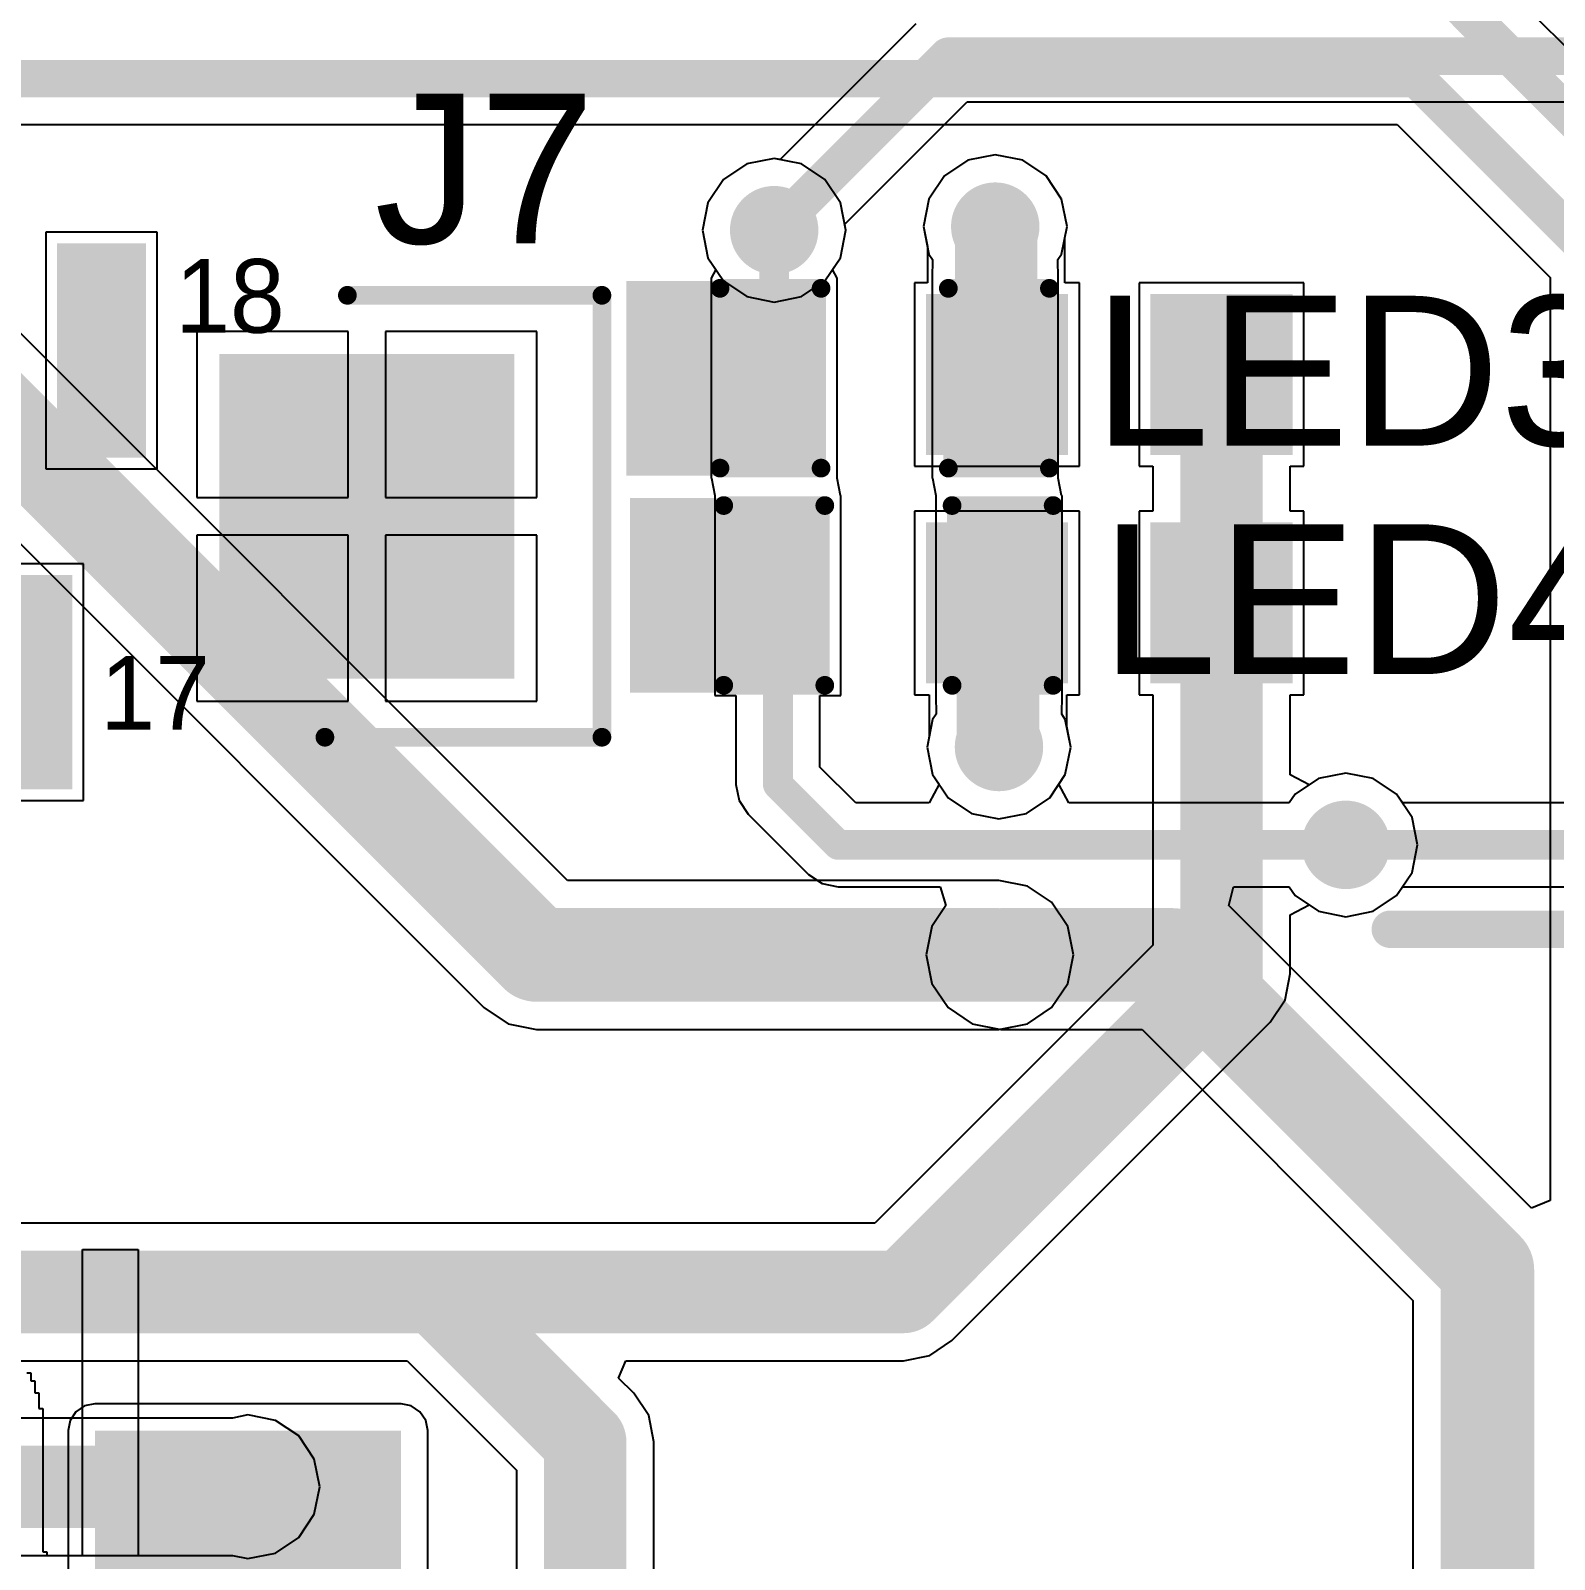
# Model space of a CAD drawing. Header units: millimetres. Extents: x -0.29 to 3.46, y -0.11 to 2.46.
# Drawn here: x 2.0258 to 2.4329, y 1.8156 to 2.2238 of the extents above; entities that cross this region are included whole.
import ezdxf

# ---------------------------------------------------------------- set-up
doc = ezdxf.new("R2010")
doc.units = ezdxf.units.MM
doc.header["$MEASUREMENT"] = 0
for name, color, linetype in [('BottomLayer', 5, 'Continuous'), ('BottomPaste', 16, 'Continuous'), ('BottomSolder', 6, 'Continuous'), ('TopLayer', 1, 'Continuous'), ('TopOverlay', 2, 'Continuous'), ('TopPaste', 8, 'Continuous'), ('TopSolder', 216, 'Continuous'), ('ViaHoleLayer', 16, 'Continuous')]:
    doc.layers.add(name, color=color, linetype=linetype)
doc.styles.add('Arial', font='arial.ttf', dxfattribs={"height": 0.2})

# ---------------------------------------------------------------- blocks, each defined once
blk = doc.blocks.new('R___0603_B_42')
at = {"layer": 'BottomLayer'}
for points in [[(-0.045, -0.0175), (-0.045, 0.0175), (-0.015, 0.0175), (-0.015, -0.0175)], [(0.015, -0.0175), (0.015, 0.0175), (0.045, 0.0175), (0.045, -0.0175)]]:
    blk.add_hatch(color=5, dxfattribs=at).paths.add_polyline_path(points)
at = {"layer": 'BottomPaste'}
for points in [[(-0.045, -0.0175), (-0.045, 0.0175), (-0.015, 0.0175), (-0.015, -0.0175)], [(0.015, -0.0175), (0.015, 0.0175), (0.045, 0.0175), (0.045, -0.0175)]]:
    blk.add_hatch(color=16, dxfattribs=at).paths.add_polyline_path(points)
at = {"layer": 'BottomSolder'}
for points in [[(-0.049, -0.0215), (-0.049, 0.0215), (-0.011, 0.0215), (-0.011, -0.0215)], [(0.011, -0.0215), (0.011, 0.0215), (0.049, 0.0215), (0.049, -0.0215)]]:
    blk.add_hatch(color=6, dxfattribs=at).paths.add_polyline_path(points)
blk = doc.blocks.new('R___0603_B_45')
at = {"layer": 'BottomLayer'}
for points in [[(-0.045, -0.0175), (-0.045, 0.0175), (-0.015, 0.0175), (-0.015, -0.0175)], [(0.015, -0.0175), (0.015, 0.0175), (0.045, 0.0175), (0.045, -0.0175)]]:
    blk.add_hatch(color=5, dxfattribs=at).paths.add_polyline_path(points)
at = {"layer": 'BottomPaste'}
for points in [[(-0.045, -0.0175), (-0.045, 0.0175), (-0.015, 0.0175), (-0.015, -0.0175)], [(0.015, -0.0175), (0.015, 0.0175), (0.045, 0.0175), (0.045, -0.0175)]]:
    blk.add_hatch(color=16, dxfattribs=at).paths.add_polyline_path(points)
at = {"layer": 'BottomSolder'}
for points in [[(-0.049, -0.0215), (-0.049, 0.0215), (-0.011, 0.0215), (-0.011, -0.0215)], [(0.011, -0.0215), (0.011, 0.0215), (0.049, 0.0215), (0.049, -0.0215)]]:
    blk.add_hatch(color=6, dxfattribs=at).paths.add_polyline_path(points)
blk = doc.blocks.new('LED_0603_74')
at = {"layer": 'TopLayer'}
for points in [[(-0.03937, 0.01968505), (-0.019685, 0.01968505), (-0.019685, -0.01968505), (-0.03937, -0.01968505)], [(0.0196851, 0.01968505), (0.0393701, 0.01968505), (0.0393701, -0.01968505), (0.0196851, -0.01968505)]]:
    blk.add_hatch(color=1, dxfattribs=at).paths.add_polyline_path(points)
at = {"layer": 'TopOverlay'}
blk.add_hatch(color=2, dxfattribs=at).paths.add_polyline_path([(0.0440001, -0.026), (0.0689999, -0.026), (0.0689999, 0.026), (0.0440001, 0.026)])
at = {"layer": 'TopPaste'}
for points in [[(-0.03937, 0.01968505), (-0.019685, 0.01968505), (-0.019685, -0.01968505), (-0.03937, -0.01968505)], [(0.0196851, 0.01968505), (0.0393701, 0.01968505), (0.0393701, -0.01968505), (0.0196851, -0.01968505)]]:
    blk.add_hatch(color=8, dxfattribs=at).paths.add_polyline_path(points)
at = {"layer": 'TopSolder'}
for points in [[(-0.04337, 0.02368505), (-0.015685, 0.02368505), (-0.015685, -0.02368505), (-0.04337, -0.02368505)], [(0.0156851, 0.02368505), (0.0433701, 0.02368505), (0.0433701, -0.02368505), (0.0156851, -0.02368505)]]:
    blk.add_hatch(color=216, dxfattribs=at).paths.add_polyline_path(points)
at = {"layer": 'TopOverlay', "const_width": 0.005}
for points in [[(-0.044, 0.024), (-0.044, -0.024)], [(-0.017, 0.024), (-0.044, 0.024)], [(0.0440001, 0.024), (0.017, 0.024)], [(0.0440001, 0.024), (0.0440001, -0.024)], [(-0.017, -0.024), (-0.044, -0.024)], [(0.0440001, -0.024), (0.017, -0.024)]]:
    blk.add_lwpolyline(points, dxfattribs=at)
at = {"layer": 'TopOverlay', "const_width": 0.0025}
for points in [[(-0.04525, 0.024, 1), (-0.04275, 0.024, 1)], [(-0.04525, 0.024, 1), (-0.04275, 0.024, 1)], [(-0.01825, 0.024, 1), (-0.01575, 0.024, 1)], [(0.01575, 0.024, 1), (0.01825, 0.024, 1)], [(0.0427501, 0.024, 1), (0.0452501, 0.024, 1)], [(0.0427501, 0.024, 1), (0.0452501, 0.024, 1)], [(-0.04525, -0.024, 1), (-0.04275, -0.024, 1)], [(-0.04525, -0.024, 1), (-0.04275, -0.024, 1)], [(-0.01825, -0.024, 1), (-0.01575, -0.024, 1)], [(0.01575, -0.024, 1), (0.01825, -0.024, 1)], [(0.0427501, -0.024, 1), (0.0452501, -0.024, 1)], [(0.0427501, -0.024, 1), (0.0452501, -0.024, 1)]]:
    blk.add_lwpolyline(points, format="xyb", close=True, dxfattribs=at)
blk = doc.blocks.new('LED_0603_75')
at = {"layer": 'TopLayer'}
for points in [[(-0.03937, 0.01968505), (-0.019685, 0.01968505), (-0.019685, -0.01968505), (-0.03937, -0.01968505)], [(0.0196851, 0.01968505), (0.0393701, 0.01968505), (0.0393701, -0.01968505), (0.0196851, -0.01968505)]]:
    blk.add_hatch(color=1, dxfattribs=at).paths.add_polyline_path(points)
at = {"layer": 'TopOverlay'}
blk.add_hatch(color=2, dxfattribs=at).paths.add_polyline_path([(0.044, -0.0259997), (0.0689998, -0.0259997), (0.0689998, 0.0260003), (0.044, 0.0260003)])
at = {"layer": 'TopPaste'}
for points in [[(-0.03937, 0.01968505), (-0.019685, 0.01968505), (-0.019685, -0.01968505), (-0.03937, -0.01968505)], [(0.0196851, 0.01968505), (0.0393701, 0.01968505), (0.0393701, -0.01968505), (0.0196851, -0.01968505)]]:
    blk.add_hatch(color=8, dxfattribs=at).paths.add_polyline_path(points)
at = {"layer": 'TopSolder'}
for points in [[(-0.04337, 0.02368505), (-0.015685, 0.02368505), (-0.015685, -0.02368505), (-0.04337, -0.02368505)], [(0.0156851, 0.02368505), (0.0433701, 0.02368505), (0.0433701, -0.02368505), (0.0156851, -0.02368505)]]:
    blk.add_hatch(color=216, dxfattribs=at).paths.add_polyline_path(points)
at = {"layer": 'TopOverlay', "const_width": 0.005}
for points in [[(-0.044, 0.024), (-0.044, -0.024)], [(-0.017, 0.024), (-0.044, 0.024)], [(0.0440001, 0.024), (0.017, 0.024)], [(0.0440001, 0.024), (0.0440001, -0.024)], [(-0.017, -0.024), (-0.044, -0.024)], [(0.0440001, -0.024), (0.017, -0.024)]]:
    blk.add_lwpolyline(points, dxfattribs=at)
at = {"layer": 'TopOverlay', "const_width": 0.0025}
for points in [[(-0.04525, 0.024, 1), (-0.04275, 0.024, 1)], [(-0.04525, 0.024, 1), (-0.04275, 0.024, 1)], [(-0.01825, 0.024, 1), (-0.01575, 0.024, 1)], [(0.01575, 0.024, 1), (0.01825, 0.024, 1)], [(0.0427501, 0.024, 1), (0.0452501, 0.024, 1)], [(0.0427501, 0.024, 1), (0.0452501, 0.024, 1)], [(-0.04525, -0.024, 1), (-0.04275, -0.024, 1)], [(-0.04525, -0.024, 1), (-0.04275, -0.024, 1)], [(-0.01825, -0.024, 1), (-0.01575, -0.024, 1)], [(0.01575, -0.024, 1), (0.01825, -0.024, 1)], [(0.0427501, -0.024, 1), (0.0452501, -0.024, 1)], [(0.0427501, -0.024, 1), (0.0452501, -0.024, 1)]]:
    blk.add_lwpolyline(points, format="xyb", close=True, dxfattribs=at)
blk = doc.blocks.new('F0503_ZV_18_20T_R_85')
at = {"layer": 'TopLayer'}
for points in [[(-0.1555118, 0.0688977), (-0.1397638, 0.0688977), (-0.1397638, 0.0196851), (-0.1555118, 0.0196851)], [(-0.1161417, 0.0688977), (-0.1003937, 0.0688977), (-0.1003937, 0.0196851), (-0.1161417, 0.0196851)], [(-0.0767716, 0.0688977), (-0.0610236, 0.0688977), (-0.0610236, 0.0196851), (-0.0767716, 0.0196851)], [(-0.0374016, 0.0688977), (-0.0216536, 0.0688977), (-0.0216536, 0.0196851), (-0.0374016, 0.0196851)], [(0.0019685, 0.0688977), (0.0177165, 0.0688977), (0.0177165, 0.0196851), (0.0019685, 0.0196851)], [(0.0413386, 0.0688977), (0.0570866, 0.0688977), (0.0570866, 0.0196851), (0.0413386, 0.0196851)], [(0.0807087, 0.0688977), (0.0964567, 0.0688977), (0.0964567, 0.0196851), (0.0807087, 0.0196851)], [(0.1200788, 0.0688977), (0.1358268, 0.0688977), (0.1358268, 0.0196851), (0.1200788, 0.0196851)], [(0.1594488, 0.0688977), (0.1751968, 0.0688977), (0.1751968, 0.0196851), (0.1594488, 0.0196851)], [(-0.27362205, 0.0393701), (-0.20275595, 0.0393701), (-0.20275595, -0.0393701), (-0.27362205, -0.0393701)], [(0.27362205, -0.03937010000000001), (0.20275595, -0.03937009999999999), (0.20275595, 0.03937010000000001), (0.27362205, 0.03937009999999999)], [(-0.1751968, -0.019685), (-0.1594488, -0.019685), (-0.1594488, -0.0688976), (-0.1751968, -0.0688976)], [(-0.1751968, -0.019685), (-0.1594488, -0.019685), (-0.1594488, -0.0688976), (-0.1751968, -0.0688976)], [(-0.1358267, -0.019685), (-0.1200787, -0.019685), (-0.1200787, -0.0688976), (-0.1358267, -0.0688976)], [(-0.0964566, -0.019685), (-0.0807086, -0.019685), (-0.0807086, -0.0688976), (-0.0964566, -0.0688976)], [(-0.0570866, -0.019685), (-0.0413386, -0.019685), (-0.0413386, -0.0688976), (-0.0570866, -0.0688976)], [(-0.0177165, -0.019685), (-0.0019685, -0.019685), (-0.0019685, -0.0688976), (-0.0177165, -0.0688976)], [(0.0216536, -0.019685), (0.0374016, -0.019685), (0.0374016, -0.0688976), (0.0216536, -0.0688976)], [(0.0610237, -0.019685), (0.0767717, -0.019685), (0.0767717, -0.0688976), (0.0610237, -0.0688976)], [(0.1003938, -0.019685), (0.1161418, -0.019685), (0.1161418, -0.0688976), (0.1003938, -0.0688976)], [(0.1397638, -0.019685), (0.1555118, -0.019685), (0.1555118, -0.0688976), (0.1397638, -0.0688976)]]:
    blk.add_hatch(color=1, dxfattribs=at).paths.add_polyline_path(points)
at = {"layer": 'TopPaste'}
for points in [[(-0.1555118, 0.0688977), (-0.1397638, 0.0688977), (-0.1397638, 0.0196851), (-0.1555118, 0.0196851)], [(-0.1161417, 0.0688977), (-0.1003937, 0.0688977), (-0.1003937, 0.0196851), (-0.1161417, 0.0196851)], [(-0.0767716, 0.0688977), (-0.0610236, 0.0688977), (-0.0610236, 0.0196851), (-0.0767716, 0.0196851)], [(-0.0374016, 0.0688977), (-0.0216536, 0.0688977), (-0.0216536, 0.0196851), (-0.0374016, 0.0196851)], [(0.0019685, 0.0688977), (0.0177165, 0.0688977), (0.0177165, 0.0196851), (0.0019685, 0.0196851)], [(0.0413386, 0.0688977), (0.0570866, 0.0688977), (0.0570866, 0.0196851), (0.0413386, 0.0196851)], [(0.0807087, 0.0688977), (0.0964567, 0.0688977), (0.0964567, 0.0196851), (0.0807087, 0.0196851)], [(0.1200788, 0.0688977), (0.1358268, 0.0688977), (0.1358268, 0.0196851), (0.1200788, 0.0196851)], [(0.1594488, 0.0688977), (0.1751968, 0.0688977), (0.1751968, 0.0196851), (0.1594488, 0.0196851)], [(-0.27362205, 0.0393701), (-0.20275595, 0.0393701), (-0.20275595, -0.0393701), (-0.27362205, -0.0393701)], [(0.27362205, -0.03937010000000001), (0.20275595, -0.03937009999999999), (0.20275595, 0.03937010000000001), (0.27362205, 0.03937009999999999)], [(-0.1751968, -0.019685), (-0.1594488, -0.019685), (-0.1594488, -0.0688976), (-0.1751968, -0.0688976)], [(-0.1751968, -0.019685), (-0.1594488, -0.019685), (-0.1594488, -0.0688976), (-0.1751968, -0.0688976)], [(-0.1358267, -0.019685), (-0.1200787, -0.019685), (-0.1200787, -0.0688976), (-0.1358267, -0.0688976)], [(-0.0964566, -0.019685), (-0.0807086, -0.019685), (-0.0807086, -0.0688976), (-0.0964566, -0.0688976)], [(-0.0570866, -0.019685), (-0.0413386, -0.019685), (-0.0413386, -0.0688976), (-0.0570866, -0.0688976)], [(-0.0177165, -0.019685), (-0.0019685, -0.019685), (-0.0019685, -0.0688976), (-0.0177165, -0.0688976)], [(0.0216536, -0.019685), (0.0374016, -0.019685), (0.0374016, -0.0688976), (0.0216536, -0.0688976)], [(0.0610237, -0.019685), (0.0767717, -0.019685), (0.0767717, -0.0688976), (0.0610237, -0.0688976)], [(0.1003938, -0.019685), (0.1161418, -0.019685), (0.1161418, -0.0688976), (0.1003938, -0.0688976)], [(0.1397638, -0.019685), (0.1555118, -0.019685), (0.1555118, -0.0688976), (0.1397638, -0.0688976)]]:
    blk.add_hatch(color=8, dxfattribs=at).paths.add_polyline_path(points)
at = {"layer": 'TopSolder'}
for points in [[(-0.1595118, 0.0728977), (-0.1357638, 0.0728977), (-0.1357638, 0.0156851), (-0.1595118, 0.0156851)], [(-0.1201417, 0.0728977), (-0.0963937, 0.0728977), (-0.0963937, 0.0156851), (-0.1201417, 0.0156851)], [(-0.0807716, 0.0728977), (-0.0570236, 0.0728977), (-0.0570236, 0.0156851), (-0.0807716, 0.0156851)], [(-0.0414016, 0.0728977), (-0.0176536, 0.0728977), (-0.0176536, 0.0156851), (-0.0414016, 0.0156851)], [(-0.0020315, 0.0728977), (0.0217165, 0.0728977), (0.0217165, 0.0156851), (-0.0020315, 0.0156851)], [(0.0373386, 0.0728977), (0.0610866, 0.0728977), (0.0610866, 0.0156851), (0.0373386, 0.0156851)], [(0.0767087, 0.0728977), (0.1004567, 0.0728977), (0.1004567, 0.0156851), (0.0767087, 0.0156851)], [(0.1160788, 0.0728977), (0.1398268, 0.0728977), (0.1398268, 0.0156851), (0.1160788, 0.0156851)], [(0.1554488, 0.0728977), (0.1791968, 0.0728977), (0.1791968, 0.0156851), (0.1554488, 0.0156851)], [(-0.27762205, 0.0433701), (-0.19875595, 0.0433701), (-0.19875595, -0.0433701), (-0.27762205, -0.0433701)], [(0.27762205, -0.04337010000000001), (0.19875595, -0.04337009999999999), (0.19875595, 0.04337010000000001), (0.27762205, 0.04337009999999999)], [(-0.1791968, -0.015685), (-0.1554488, -0.015685), (-0.1554488, -0.0728976), (-0.1791968, -0.0728976)], [(-0.1791968, -0.015685), (-0.1554488, -0.015685), (-0.1554488, -0.0728976), (-0.1791968, -0.0728976)], [(-0.1398267, -0.015685), (-0.1160787, -0.015685), (-0.1160787, -0.0728976), (-0.1398267, -0.0728976)], [(-0.1004566, -0.015685), (-0.0767086, -0.015685), (-0.0767086, -0.0728976), (-0.1004566, -0.0728976)], [(-0.0610866, -0.015685), (-0.0373386, -0.015685), (-0.0373386, -0.0728976), (-0.0610866, -0.0728976)], [(-0.0217165, -0.015685), (0.0020315, -0.015685), (0.0020315, -0.0728976), (-0.0217165, -0.0728976)], [(0.0176536, -0.015685), (0.0414016, -0.015685), (0.0414016, -0.0728976), (0.0176536, -0.0728976)], [(0.0570237, -0.015685), (0.0807717, -0.015685), (0.0807717, -0.0728976), (0.0570237, -0.0728976)], [(0.0963938, -0.015685), (0.1201418, -0.015685), (0.1201418, -0.0728976), (0.0963938, -0.0728976)], [(0.1357638, -0.015685), (0.1595118, -0.015685), (0.1595118, -0.0728976), (0.1357638, -0.0728976)]]:
    blk.add_hatch(color=216, dxfattribs=at).paths.add_polyline_path(points)
at = {"layer": 'TopOverlay'}
for points, const_width in [([(-0.301, -0.059), (-0.301, 0.059)], 0.005), ([(-0.301, 0.059), (-0.194, 0.059)], 0.005), ([(0.233, 0.059), (0.301, 0.059)], 0.005), ([(0.301, -0.059), (0.301, 0.059)], 0.005), ([(-0.301, -0.059), (-0.194, -0.059)], 0.005), ([(0.227, -0.059), (0.301, -0.059)], 0.005), ([(-0.1729449, -0.083), (-0.1669449, -0.077)], 0.007874), ([(-0.1669449, -0.077), (-0.1609449, -0.083)], 0.007874), ([(-0.1729449, -0.083), (-0.1609449, -0.083)], 0.007874)]:
    blk.add_lwpolyline(points, dxfattribs=dict(at, const_width=const_width))
for points, const_width in [([(-0.30225, 0.059, 1), (-0.29975, 0.059, 1)], 0.0025), ([(-0.30225, 0.059, 1), (-0.29975, 0.059, 1)], 0.0025), ([(-0.19525, 0.059, 1), (-0.19275, 0.059, 1)], 0.0025), ([(0.23175, 0.059, 1), (0.23425, 0.059, 1)], 0.0025), ([(0.29975, 0.059, 1), (0.30225, 0.059, 1)], 0.0025), ([(0.29975, 0.059, 1), (0.30225, 0.059, 1)], 0.0025), ([(-0.30225, -0.059, 1), (-0.29975, -0.059, 1)], 0.0025), ([(-0.30225, -0.059, 1), (-0.29975, -0.059, 1)], 0.0025), ([(-0.19525, -0.059, 1), (-0.19275, -0.059, 1)], 0.0025), ([(0.22575, -0.059, 1), (0.22825, -0.059, 1)], 0.0025), ([(0.29975, -0.059, 1), (0.30225, -0.059, 1)], 0.0025), ([(0.29975, -0.059, 1), (0.30225, -0.059, 1)], 0.0025), ([(-0.1689134, -0.077, 1), (-0.1649764, -0.077, 1)], 0.003937), ([(-0.1689134, -0.077, 1), (-0.1649764, -0.077, 1)], 0.003937), ([(-0.1749134, -0.083, 1), (-0.1709764, -0.083, 1)], 0.003937), ([(-0.1749134, -0.083, 1), (-0.1709764, -0.083, 1)], 0.003937), ([(-0.1629134, -0.083, 1), (-0.1589764, -0.083, 1)], 0.003937), ([(-0.1629134, -0.083, 1), (-0.1589764, -0.083, 1)], 0.003937)]:
    blk.add_lwpolyline(points, format="xyb", close=True, dxfattribs=dict(at, const_width=const_width))
for s, p in [('18', (0.187, 0.049)), ('2', (-0.179, 0.039)), ('1', (-0.191, -0.051)), ('17', (0.167, -0.057))]:
    blk.add_text(s, height=0.019685, dxfattribs=at).set_placement(p)

msp = doc.modelspace()

# ---------------------------------------------------------------- hatches: boundary and pattern name
at = {"layer": 'BottomLayer'}
h = msp.add_hatch(color=5, dxfattribs=at)
edge = h.paths.add_edge_path()
edge.add_arc((2.2244724, 2.1705276), 0.011811, 0, 360)
h = msp.add_hatch(color=5, dxfattribs=at)
edge = h.paths.add_edge_path()
edge.add_arc((2.2835275, 2.1714725), 0.011811, 0, 360)
h = msp.add_hatch(color=5, dxfattribs=at)
edge = h.paths.add_edge_path()
edge.add_arc((2.2845275, 2.0325275), 0.011811, 0, 360)
h = msp.add_hatch(color=5, dxfattribs=at)
edge = h.paths.add_edge_path()
edge.add_arc((2.377189, 2.0064016), 0.011811, 0, 360)
h = msp.add_hatch(color=5, dxfattribs=at)
edge = h.paths.add_edge_path()
edge.add_arc((2.2845275, 1.977), 0.011811, 0, 360)
h = msp.add_hatch(color=5, dxfattribs=at)
edge = h.paths.add_edge_path()
edge.add_arc((2.0838968, 1.835), 0.011811, 0, 360)
at = {"layer": 'TopLayer'}
h = msp.add_hatch(color=1, dxfattribs=at)
edge = h.paths.add_edge_path()
edge.add_arc((2.2244724, 2.1705276), 0.011811, 0, 360)
h = msp.add_hatch(color=1, dxfattribs=at)
edge = h.paths.add_edge_path()
edge.add_arc((2.2835275, 2.1714725), 0.011811, 0, 360)
h = msp.add_hatch(color=1, dxfattribs=at)
edge = h.paths.add_edge_path()
edge.add_arc((2.2845275, 2.0325275), 0.011811, 0, 360)
h = msp.add_hatch(color=1, dxfattribs=at)
edge = h.paths.add_edge_path()
edge.add_arc((2.377189, 2.0064016), 0.011811, 0, 360)
h = msp.add_hatch(color=1, dxfattribs=at)
edge = h.paths.add_edge_path()
edge.add_arc((2.2845275, 1.977), 0.011811, 0, 360)
msp.add_hatch(color=1, dxfattribs=at).paths.add_polyline_path([(2.043, 0.619), (2.124811, 0.619), (2.124811, 1.85), (2.043, 1.85)])
h = msp.add_hatch(color=1, dxfattribs=at)
edge = h.paths.add_edge_path()
edge.add_arc((2.0838968, 1.835), 0.011811, 0, 360)
at = {"layer": 'ViaHoleLayer'}
h = msp.add_hatch(color=16, dxfattribs=at)
edge = h.paths.add_edge_path()
edge.add_arc((2.2244724, 2.1705276), 0.0059055, 0, 360)
h = msp.add_hatch(color=16, dxfattribs=at)
edge = h.paths.add_edge_path()
edge.add_arc((2.2835275, 2.1714725), 0.0059055, 0, 360)
h = msp.add_hatch(color=16, dxfattribs=at)
edge = h.paths.add_edge_path()
edge.add_arc((2.2845275, 2.0325275), 0.0059055, 0, 360)
h = msp.add_hatch(color=16, dxfattribs=at)
edge = h.paths.add_edge_path()
edge.add_arc((2.377189, 2.0064016), 0.0059055, 0, 360)
h = msp.add_hatch(color=16, dxfattribs=at)
edge = h.paths.add_edge_path()
edge.add_arc((2.2845275, 1.977), 0.0059055, 0, 360)
h = msp.add_hatch(color=16, dxfattribs=at)
edge = h.paths.add_edge_path()
edge.add_arc((2.0838968, 1.835), 0.0059055, 0, 360)

# ---------------------------------------------------------------- linework, layer by layer
at = {"layer": 'BottomLayer'}
for p, q in [((2.1692354, 1.996882), (1.9004175, 2.2656999)), ((2.2622933, 2.2256515), (2.2260376, 2.1893958)), ((2.2433406, 2.1720928), (2.2760127, 2.2047649)), ((2.2760127, 2.2047649), (2.8729321, 2.2047649)), ((2.2171327, 2.1882471), (2.2109104, 2.1840896)), ((2.2244724, 2.1897071), (2.2171327, 2.1882471)), ((2.2260376, 2.1893958), (2.2244724, 2.1897071)), ((2.2761878, 2.189192), (2.2699655, 2.1850345)), ((2.2835275, 2.190652), (2.2761878, 2.189192)), ((2.2908672, 2.189192), (2.2835275, 2.190652)), ((2.2970895, 2.1850345), (2.2908672, 2.189192)), ((2.2109104, 2.1840896), (2.2067529, 2.1778673)), ((2.2699655, 2.1850345), (2.265808, 2.1788122)), ((2.301247, 2.1788122), (2.2970895, 2.1850345)), ((2.2067529, 2.1778673), (2.2052929, 2.1705276)), ((2.265808, 2.1788122), (2.264348, 2.1714725)), ((2.302707, 2.1714725), (2.301247, 2.1788122)), ((2.2436519, 2.1705276), (2.2433406, 2.1720928)), ((2.2052929, 2.1705276), (2.2067529, 2.1631879)), ((2.2421919, 2.1631879), (2.2436519, 2.1705276)), ((2.264348, 2.1714725), (2.2654111, 2.1661281)), ((2.3021163, 2.1685029), (2.302707, 2.1714725)), ((2.3021163, 2.1565), (2.3021163, 2.1685029)), ((2.2654111, 2.1661281), (2.2654111, 2.1565)), ((2.2067529, 2.1631879), (2.2109104, 2.1569656)), ((2.2380344, 2.1569656), (2.2421919, 2.1631879)), ((2.2109104, 2.1569656), (2.2171327, 2.1528081)), ((2.2318121, 2.1528081), (2.2380344, 2.1569656)), ((2.2654111, 2.1565), (2.262, 2.1565)), ((2.262, 2.1565), (2.262, 2.1075)), ((2.306, 2.1565), (2.3021163, 2.1565)), ((2.306, 2.1075), (2.306, 2.1565)), ((2.366, 2.1565), (2.322, 2.1565)), ((2.322, 2.1565), (2.322, 2.1075)), ((2.366, 2.1075), (2.366, 2.1565)), ((2.2171327, 2.1528081), (2.2244724, 2.1513481)), ((2.2244724, 2.1513481), (2.2318121, 2.1528081)), ((1.9648349, 2.1450477), (2.1469413, 1.9629413)), ((2.262, 2.1075), (2.306, 2.1075)), ((2.322, 2.1075), (2.3256474, 2.1075)), ((2.3256474, 2.1075), (2.3256474, 2.0955)), ((2.3623526, 2.0955), (2.3623526, 2.1075)), ((2.3623526, 2.1075), (2.366, 2.1075)), ((2.306, 2.0955), (2.262, 2.0955)), ((2.262, 2.0955), (2.262, 2.0465)), ((2.306, 2.0465), (2.306, 2.0955)), ((2.3256474, 2.0955), (2.322, 2.0955)), ((2.322, 2.0955), (2.322, 2.0465)), ((2.366, 2.0955), (2.3623526, 2.0955)), ((2.366, 2.0465), (2.366, 2.0955)), ((2.262, 2.0465), (2.2659111, 2.0465)), ((2.2659111, 2.0465), (2.2659111, 2.0353583)), ((2.3026163, 2.0380107), (2.3026163, 2.0465)), ((2.3026163, 2.0465), (2.306, 2.0465)), ((2.322, 2.0465), (2.3256474, 2.0465)), ((2.3256474, 2.0465), (2.3256474, 1.9796019)), ((2.3623526, 2.0251256), (2.3623526, 2.0465)), ((2.3623526, 2.0465), (2.366, 2.0465)), ((2.303707, 2.0325275), (2.3026163, 2.0380107)), ((2.2659111, 2.0353583), (2.265348, 2.0325275)), ((2.265348, 2.0325275), (2.266808, 2.0251878)), ((2.302247, 2.0251878), (2.303707, 2.0325275)), ((2.266808, 2.0251878), (2.2709655, 2.0189655)), ((2.2980895, 2.0189655), (2.302247, 2.0251878)), ((2.3673526, 2.0224529), (2.3623526, 2.0251256)), ((2.377189, 2.0255811), (2.3698493, 2.0241211)), ((2.3845287, 2.0241211), (2.377189, 2.0255811)), ((2.3698493, 2.0241211), (2.3673526, 2.0224529)), ((2.390751, 2.0199636), (2.3845287, 2.0241211)), ((2.2709655, 2.0189655), (2.2771878, 2.014808)), ((2.2918672, 2.014808), (2.2980895, 2.0189655)), ((2.3923188, 2.0176171), (2.390751, 2.0199636)), ((2.6671575, 2.0176171), (2.3923188, 2.0176171)), ((2.2771878, 2.014808), (2.2845275, 2.013348)), ((2.2845275, 2.013348), (2.2918672, 2.014808)), ((2.2845275, 1.996882), (2.1692354, 1.996882)), ((2.292136, 1.9953686), (2.2845275, 1.996882)), ((2.2985862, 1.9910587), (2.292136, 1.9953686)), ((2.3845287, 1.9886821), (2.390751, 1.9928396)), ((2.390751, 1.9928396), (2.3923188, 1.9951861)), ((2.3923188, 1.9951861), (2.6718027, 1.9951861)), ((2.3028961, 1.9846085), (2.2985862, 1.9910587)), ((2.3623526, 1.9876776), (2.3673526, 1.9903503)), ((2.3673526, 1.9903503), (2.3698493, 1.9886821)), ((2.3698493, 1.9886821), (2.377189, 1.9872221)), ((2.377189, 1.9872221), (2.3845287, 1.9886821)), ((2.3044095, 1.977), (2.3028961, 1.9846085)), ((2.3623526, 1.972), (2.3623526, 1.9876776)), ((2.3256474, 1.9796019), (2.2513982, 1.9053526)), ((2.3028961, 1.9693915), (2.3044095, 1.977)), ((2.3609556, 1.9649768), (2.3623526, 1.972)), ((2.2985862, 1.9629413), (2.3028961, 1.9693915)), ((2.3569773, 1.9590228), (2.3609556, 1.9649768)), ((2.1469413, 1.9629413), (2.1533915, 1.9586314)), ((2.292136, 1.9586314), (2.2985862, 1.9629413)), ((2.1533915, 1.9586314), (2.161, 1.957118)), ((2.161, 1.957118), (2.2845275, 1.957118)), ((2.2719772, 1.8740228), (2.3569773, 1.9590228)), ((2.2845275, 1.957118), (2.292136, 1.9586314)), ((2.2513982, 1.9053526), (1.8925735, 1.9053526)), ((2.2660233, 1.8700444), (2.2719772, 1.8740228)), ((2.259, 1.8686474), (2.2660233, 1.8700444)), ((1.732, 1.8686474), (2.1263982, 1.8686474)), ((2.1263982, 1.8686474), (2.1556474, 1.8393981)), ((2.1829265, 1.864028), (2.18484, 1.8686474)), ((2.18484, 1.8686474), (2.259, 1.8686474)), ((2.1869772, 1.8599773), (2.1829265, 1.864028)), ((2.1909556, 1.8540233), (2.1869772, 1.8599773)), ((2.0797398, 1.8533526), (1.7216019, 1.8533526)), ((2.0838968, 1.8541795), (2.0797398, 1.8533526)), ((2.0912365, 1.8527195), (2.0838968, 1.8541795)), ((2.1923526, 1.847), (2.1909556, 1.8540233)), ((2.0974588, 1.848562), (2.0912365, 1.8527195)), ((2.1016163, 1.8423397), (2.0974588, 1.848562)), ((2.1923526, 1.7746018), (2.1923526, 1.847)), ((2.1030763, 1.835), (2.1016163, 1.8423397)), ((2.1556474, 1.8393981), (2.1556474, 1.767)), ((2.1016163, 1.8276603), (2.1030763, 1.835)), ((2.0974588, 1.821438), (2.1016163, 1.8276603)), ((2.0912365, 1.8172805), (2.0974588, 1.821438)), ((1.714, 1.8166474), (2.0797398, 1.8166474)), ((2.0797398, 1.8166474), (2.0838968, 1.8158205)), ((2.0838968, 1.8158205), (2.0912365, 1.8172805))]:
    msp.add_line(p, q, dxfattribs=at)
for points, const_width in [([(1.8805355, 2.2574645), (2.161, 1.977)], 0.025), ([(2.2244724, 2.1705276), (2.2709448, 2.217)], 0.01), ([(2.2709448, 2.217), (2.878, 2.217)], 0.01), ([(2.2835275, 2.1714725), (2.2837637, 2.1712363)], 0.022), ([(2.2837637, 2.1322363), (2.2837637, 2.1712363)], 0.022), ([(2.2837637, 2.1322363), (2.284, 2.132)], 0.022), ([(2.344, 2.071), (2.344, 2.132)], 0.022), ([(2.284, 2.071), (2.2842637, 2.0707363)], 0.022), ([(2.344, 1.972), (2.344, 2.071)], 0.022), ([(2.2842637, 2.0327913), (2.2842637, 2.0707363)], 0.022), ([(2.2842637, 2.0327913), (2.2845275, 2.0325275)], 0.022), ([(2.377189, 2.0064016), (2.3774016, 2.0064016)], 0.008), ([(2.3774016, 2.0064016), (2.6718032, 2.0064016)], 0.008), ([(2.161, 1.977), (2.2845275, 1.977)], 0.025), ([(2.259, 1.887), (2.344, 1.972)], 0.022), ([(1.732, 1.887), (2.259, 1.887)], 0.022), ([(2.136, 1.885), (2.174, 1.847)], 0.022), ([(2.174, 1.767), (2.174, 1.847)], 0.022), ([(1.714, 1.835), (2.0838968, 1.835)], 0.022)]:
    msp.add_lwpolyline(points, dxfattribs=dict(at, const_width=const_width))
for points, const_width in [([(2.2684448, 2.217, 1), (2.2734448, 2.217, 1)], 0.005), ([(2.2684448, 2.217, 1), (2.2734448, 2.217, 1)], 0.005), ([(2.2780275, 2.1714725, 1), (2.2890275, 2.1714725, 1)], 0.011), ([(2.2782637, 2.1712363, 1), (2.2892637, 2.1712363, 1)], 0.011), ([(2.2782637, 2.1712363, 1), (2.2892637, 2.1712363, 1)], 0.011), ([(2.2219724, 2.1705276, 1), (2.2269724, 2.1705276, 1)], 0.005), ([(2.2782637, 2.1322363, 1), (2.2892637, 2.1322363, 1)], 0.011), ([(2.2782637, 2.1322363, 1), (2.2892637, 2.1322363, 1)], 0.011), ([(2.2785, 2.132, 1), (2.2895, 2.132, 1)], 0.011), ([(2.3385, 2.132, 1), (2.3495, 2.132, 1)], 0.011), ([(2.2785, 2.071, 1), (2.2895, 2.071, 1)], 0.011), ([(2.3385, 2.071, 1), (2.3495, 2.071, 1)], 0.011), ([(2.3385, 2.071, 1), (2.3495, 2.071, 1)], 0.011), ([(2.2787637, 2.0707363, 1), (2.2897637, 2.0707363, 1)], 0.011), ([(2.2787637, 2.0707363, 1), (2.2897637, 2.0707363, 1)], 0.011), ([(2.2787637, 2.0327913, 1), (2.2897637, 2.0327913, 1)], 0.011), ([(2.2787637, 2.0327913, 1), (2.2897637, 2.0327913, 1)], 0.011), ([(2.2790275, 2.0325275, 1), (2.2900275, 2.0325275, 1)], 0.011), ([(2.375189, 2.0064016, 1), (2.379189, 2.0064016, 1)], 0.004), ([(2.3754016, 2.0064016, 1), (2.3794016, 2.0064016, 1)], 0.004), ([(2.3754016, 2.0064016, 1), (2.3794016, 2.0064016, 1)], 0.004), ([(2.15475, 1.977, 1), (2.16725, 1.977, 1)], 0.0125), ([(2.15475, 1.977, 1), (2.16725, 1.977, 1)], 0.0125), ([(2.2782775, 1.977, 1), (2.2907775, 1.977, 1)], 0.0125), ([(2.3385, 1.972, 1), (2.3495, 1.972, 1)], 0.011), ([(2.3385, 1.972, 1), (2.3495, 1.972, 1)], 0.011), ([(2.1305, 1.885, 1), (2.1415, 1.885, 1)], 0.011), ([(2.2535, 1.887, 1), (2.2645, 1.887, 1)], 0.011), ([(2.2535, 1.887, 1), (2.2645, 1.887, 1)], 0.011), ([(2.1685, 1.847, 1), (2.1795, 1.847, 1)], 0.011), ([(2.1685, 1.847, 1), (2.1795, 1.847, 1)], 0.011), ([(2.0783968, 1.835, 1), (2.0893968, 1.835, 1)], 0.011)]:
    msp.add_lwpolyline(points, format="xyb", close=True, dxfattribs=dict(at, const_width=const_width))
at = {"layer": 'TopLayer'}
for p, q in [((2.4746515, 2.1807641), (2.4137641, 2.2416515)), ((1.9046322, 2.1987649), (2.3909321, 2.1987649)), ((2.3909321, 2.1987649), (2.4317649, 2.157932)), ((2.2171327, 2.1882471), (2.2109104, 2.1840896)), ((2.2244724, 2.1897071), (2.2171327, 2.1882471)), ((2.2318121, 2.1882471), (2.2244724, 2.1897071)), ((2.2380344, 2.1840896), (2.2318121, 2.1882471)), ((2.2761878, 2.189192), (2.2699655, 2.1850345)), ((2.2835275, 2.190652), (2.2761878, 2.189192)), ((2.2908672, 2.189192), (2.2835275, 2.190652)), ((2.2970895, 2.1850345), (2.2908672, 2.189192)), ((2.2109104, 2.1840896), (2.2067529, 2.1778673)), ((2.2421919, 2.1778673), (2.2380344, 2.1840896)), ((2.2699655, 2.1850345), (2.265808, 2.1788122)), ((2.301247, 2.1788122), (2.2970895, 2.1850345)), ((2.2067529, 2.1778673), (2.2052929, 2.1705276)), ((2.2436519, 2.1705276), (2.2421919, 2.1778673)), ((2.265808, 2.1788122), (2.264348, 2.1714725)), ((2.302707, 2.1714725), (2.301247, 2.1788122)), ((2.0596535, 2.1700316), (2.0299055, 2.1700316)), ((2.0299055, 2.1700316), (2.0299055, 2.106819)), ((2.0596535, 2.106819), (2.0596535, 2.1700316)), ((2.2052929, 2.1705276), (2.2067529, 2.1631879)), ((2.2421919, 2.1631879), (2.2436519, 2.1705276)), ((2.264348, 2.1714725), (2.265808, 2.1641328)), ((2.301247, 2.1641328), (2.302707, 2.1714725)), ((2.265808, 2.1641328), (2.2667753, 2.162685)), ((2.3002797, 2.162685), (2.301247, 2.1641328)), ((2.2067529, 2.1631879), (2.2088742, 2.160013)), ((2.2088742, 2.160013), (2.2076298, 2.1576849)), ((2.2400706, 2.160013), (2.2421919, 2.1631879)), ((2.241315, 2.1576849), (2.2400706, 2.160013)), ((2.2667753, 2.162685), (2.2666849, 2.157685)), ((2.3003701, 2.157685), (2.3002797, 2.162685)), ((2.2076298, 2.1576849), (2.2076299, 2.1576849)), ((2.2076299, 2.1576849), (2.2076299, 2.104315)), ((2.2413149, 2.1046851), (2.2413149, 2.1576849)), ((2.2413149, 2.1576849), (2.241315, 2.1576849)), ((2.2666849, 2.157685), (2.2666848, 2.1576849)), ((2.2666848, 2.1576849), (2.266685, 2.1576848)), ((2.266685, 2.1576848), (2.266685, 2.104315)), ((2.30037, 2.1576848), (2.3003702, 2.157685)), ((2.30037, 2.1046851), (2.30037, 2.1576848)), ((2.3003702, 2.157685), (2.3003701, 2.157685)), ((2.4317649, 2.157932), (2.4317649, 1.9114236)), ((2.1106455, 2.143504), (2.0702127, 2.143504)), ((2.0702127, 2.143504), (2.0702127, 2.0991341)), ((2.1106455, 2.0991341), (2.1106455, 2.143504)), ((2.1610787, 2.143504), (2.1206455, 2.143504)), ((2.1206455, 2.143504), (2.1206455, 2.0991341)), ((2.1610787, 2.0991341), (2.1610787, 2.143504)), ((2.0299055, 2.106819), (2.0596535, 2.106819)), ((2.2076299, 2.104315), (2.2077366, 2.104315)), ((2.2077366, 2.104315), (2.2086298, 2.099685)), ((2.241315, 2.104315), (2.2413149, 2.1046851)), ((2.2422082, 2.099685), (2.241315, 2.104315)), ((2.266685, 2.104315), (2.2667917, 2.104315)), ((2.2667917, 2.104315), (2.2676849, 2.099685)), ((2.3003701, 2.104315), (2.30037, 2.1046851)), ((2.3012633, 2.099685), (2.3003701, 2.104315)), ((2.0702127, 2.0991341), (2.1106455, 2.0991341)), ((2.1206455, 2.0991341), (2.1610787, 2.0991341)), ((2.2086298, 2.099685), (2.2086299, 2.0993149)), ((2.2086299, 2.0993149), (2.2086299, 2.046315)), ((2.2423149, 2.099685), (2.2422082, 2.099685)), ((2.2423149, 2.046315), (2.2423149, 2.099685)), ((2.2676849, 2.099685), (2.267685, 2.0993149)), ((2.267685, 2.0993149), (2.267685, 2.0463152)), ((2.30137, 2.099685), (2.3012633, 2.099685)), ((2.30137, 2.0463152), (2.30137, 2.099685)), ((2.1106455, 2.0891341), (2.0702127, 2.0891341)), ((2.0702127, 2.0891341), (2.0702127, 2.0447638)), ((2.1106455, 2.0447638), (2.1106455, 2.0891341)), ((2.1610787, 2.0891341), (2.1206455, 2.0891341)), ((2.1206455, 2.0891341), (2.1206455, 2.0447638)), ((2.1610787, 2.0447638), (2.1610787, 2.0891341)), ((2.0399685, 2.0814489), (2.0102205, 2.0814489)), ((2.0399685, 2.0182363), (2.0399685, 2.0814489)), ((2.2086299, 2.046315), (2.2142569, 2.046315)), ((2.2142569, 2.046315), (2.2142569, 2.0225282)), ((2.2366879, 2.0271734), (2.2366879, 2.046315)), ((2.2366879, 2.046315), (2.2423149, 2.046315)), ((2.267685, 2.0463152), (2.2676848, 2.046315)), ((2.2676848, 2.046315), (2.2676849, 2.046315)), ((2.2676849, 2.046315), (2.2677753, 2.041315)), ((2.3012797, 2.041315), (2.3013701, 2.046315)), ((2.3013702, 2.0463151), (2.30137, 2.0463152)), ((2.3013701, 2.046315), (2.3013702, 2.0463151)), ((2.0702127, 2.0447638), (2.1106455, 2.0447638)), ((2.1206455, 2.0447638), (2.1610787, 2.0447638)), ((2.2677753, 2.041315), (2.266808, 2.0398672)), ((2.302247, 2.0398672), (2.3012797, 2.041315)), ((2.266808, 2.0398672), (2.265348, 2.0325275)), ((2.303707, 2.0325275), (2.302247, 2.0398672)), ((2.265348, 2.0325275), (2.266808, 2.0251878)), ((2.302247, 2.0251878), (2.303707, 2.0325275)), ((2.2462441, 2.0176171), (2.2366879, 2.0271734)), ((2.266808, 2.0251878), (2.2685256, 2.0226171)), ((2.3005294, 2.0226171), (2.302247, 2.0251878)), ((2.377189, 2.0255811), (2.3698493, 2.0241211)), ((2.3845287, 2.0241211), (2.377189, 2.0255811)), ((2.2142569, 2.0225282), (2.2142568, 2.0225277)), ((2.2142568, 2.0225277), (2.2151106, 2.0182357)), ((2.2685256, 2.0226171), (2.265853, 2.0176171)), ((2.303202, 2.0176171), (2.3005294, 2.0226171)), ((2.3698493, 2.0241211), (2.363627, 2.0199636)), ((2.390751, 2.0199636), (2.3845287, 2.0241211)), ((2.0102205, 2.0182363), (2.0399685, 2.0182363)), ((2.2151106, 2.0182357), (2.2175418, 2.0145971)), ((2.265853, 2.0176171), (2.2462441, 2.0176171)), ((2.3620592, 2.0176171), (2.303202, 2.0176171)), ((2.363627, 2.0199636), (2.3620592, 2.0176171)), ((2.3949085, 2.0137413), (2.390751, 2.0199636)), ((2.2175418, 2.0145971), (2.2336677, 1.9984713)), ((2.3963685, 2.0064016), (2.3949085, 2.0137413)), ((2.3949085, 1.9990619), (2.3963685, 2.0064016)), ((2.2336677, 1.9984713), (2.2336679, 1.998471)), ((2.2336679, 1.998471), (2.2373065, 1.9960398)), ((2.390751, 1.9928396), (2.3949085, 1.9990619)), ((2.2373065, 1.9960398), (2.2415985, 1.9951861)), ((2.2415985, 1.9951861), (2.2688036, 1.9951861)), ((2.2688036, 1.9951861), (2.2703582, 1.9901861)), ((2.3459313, 1.9901861), (2.3471654, 1.9951861)), ((2.3471654, 1.9951861), (2.3620592, 1.9951861)), ((2.3620592, 1.9951861), (2.363627, 1.9928396)), ((2.363627, 1.9928396), (2.3698493, 1.9886821)), ((2.3845287, 1.9886821), (2.390751, 1.9928396)), ((2.2703582, 1.9901861), (2.2666314, 1.9846085)), ((2.4267649, 1.9093525), (2.3459313, 1.9901861)), ((2.3698493, 1.9886821), (2.377189, 1.9872221)), ((2.377189, 1.9872221), (2.3845287, 1.9886821)), ((2.2666314, 1.9846085), (2.265118, 1.977)), ((2.265118, 1.977), (2.2666314, 1.9693915)), ((2.2666314, 1.9693915), (2.2709413, 1.9629413)), ((2.2709413, 1.9629413), (2.2773915, 1.9586314)), ((2.2773915, 1.9586314), (2.285, 1.957118)), ((2.285, 1.957118), (2.3227646, 1.957118)), ((2.3227646, 1.957118), (2.395118, 1.8847646)), ((2.4317649, 1.9114236), (2.4267649, 1.9093525)), ((2.395118, 1.8847646), (2.395118, 1.5298766)), ((2.0379533, 1.8550467), (2.0364062, 1.8527312)), ((2.0402688, 1.8565938), (2.0379533, 1.8550467)), ((2.043, 1.8571371), (2.0402688, 1.8565938)), ((2.124811, 1.8571371), (2.043, 1.8571371)), ((2.1275422, 1.8565938), (2.124811, 1.8571371)), ((2.1298577, 1.8550467), (2.1275422, 1.8565938)), ((2.1314048, 1.8527312), (2.1298577, 1.8550467)), ((2.0364062, 1.8527312), (2.0358629, 1.85)), ((2.0358629, 1.85), (2.0358629, 0.6571371)), ((2.1319481, 1.85), (2.1314048, 1.8527312)), ((2.1319481, 0.927), (2.1319481, 1.85))]:
    msp.add_line(p, q, dxfattribs=at)
for points, const_width in [([(2.4051126, 2.233), (2.466, 2.1721126)], 0.01), ([(1.8401, 2.211), (2.396, 2.211)], 0.01), ([(2.396, 2.211), (2.444, 2.163)], 0.01), ([(2.2244724, 2.131), (2.2244724, 2.1705276)], 0.008), ([(2.2835275, 2.131), (2.2835275, 2.1714725)], 0.008), ([(2.1156457, 2.0941339), (2.116, 2.0937796)], 0.022), ([(2.2254724, 2.0225277), (2.2254724, 2.073)], 0.008), ([(2.2845275, 2.0325275), (2.2845275, 2.073)], 0.008), ([(2.2254724, 2.0225277), (2.2415985, 2.0064016)], 0.008), ([(2.2415985, 2.0064016), (2.3774016, 2.0064016)], 0.008), ([(2.3774016, 2.0064016), (2.3834016, 2.0064016)], 0.008), ([(2.285, 1.977), (2.331, 1.977)], 0.025), ([(2.331, 1.977), (2.415, 1.893)], 0.025), ([(2.415, 1.524), (2.415, 1.893)], 0.025)]:
    msp.add_lwpolyline(points, dxfattribs=dict(at, const_width=const_width))
for points, const_width in [([(2.3935, 2.211, 1), (2.3985, 2.211, 1)], 0.005), ([(2.3935, 2.211, 1), (2.3985, 2.211, 1)], 0.005), ([(2.2224724, 2.1705276, 1), (2.2264724, 2.1705276, 1)], 0.004), ([(2.2815275, 2.1714725, 1), (2.2855275, 2.1714725, 1)], 0.004), ([(2.2224724, 2.131, 1), (2.2264724, 2.131, 1)], 0.004), ([(2.2815275, 2.131, 1), (2.2855275, 2.131, 1)], 0.004), ([(2.1101457, 2.0941339, 1), (2.1211457, 2.0941339, 1)], 0.011), ([(2.1105, 2.0937796, 1), (2.1215, 2.0937796, 1)], 0.011), ([(2.2234724, 2.073, 1), (2.2274724, 2.073, 1)], 0.004), ([(2.2825275, 2.073, 1), (2.2865275, 2.073, 1)], 0.004), ([(2.2825275, 2.0325275, 1), (2.2865275, 2.0325275, 1)], 0.004), ([(2.2234724, 2.0225277, 1), (2.2274724, 2.0225277, 1)], 0.004), ([(2.2234724, 2.0225277, 1), (2.2274724, 2.0225277, 1)], 0.004), ([(2.2395985, 2.0064016, 1), (2.2435985, 2.0064016, 1)], 0.004), ([(2.2395985, 2.0064016, 1), (2.2435985, 2.0064016, 1)], 0.004), ([(2.3754016, 2.0064016, 1), (2.3794016, 2.0064016, 1)], 0.004), ([(2.3754016, 2.0064016, 1), (2.3794016, 2.0064016, 1)], 0.004), ([(2.3814016, 2.0064016, 1), (2.3854016, 2.0064016, 1)], 0.004), ([(2.27875, 1.977, 1), (2.29125, 1.977, 1)], 0.0125), ([(2.32475, 1.977, 1), (2.33725, 1.977, 1)], 0.0125), ([(2.32475, 1.977, 1), (2.33725, 1.977, 1)], 0.0125), ([(2.40875, 1.893, 1), (2.42125, 1.893, 1)], 0.0125), ([(2.40875, 1.893, 1), (2.42125, 1.893, 1)], 0.0125)]:
    msp.add_lwpolyline(points, format="xyb", close=True, dxfattribs=dict(at, const_width=const_width))
at = {"layer": 'TopOverlay'}
for p, q in [((2.0397163, 1.8165338), (2.0397163, 1.8983758)), ((2.0397163, 1.8983758), (2.0545967, 1.8983758)), ((2.0545967, 1.8983758), (2.0545967, 1.8165338)), ((2.024836, 1.8654265), (2.0258988, 1.8654265)), ((2.0258988, 1.8654265), (2.0258988, 1.8633007)), ((2.0258988, 1.8633007), (2.0269618, 1.8633007)), ((2.0269618, 1.8633007), (2.0269618, 1.8601119)), ((2.0269618, 1.8601119), (2.0280246, 1.8601119)), ((2.0280246, 1.8601119), (2.0280246, 1.8558607)), ((2.0280246, 1.8558607), (2.0290876, 1.8558607)), ((2.0290876, 1.8558607), (2.0290876, 1.8175968)), ((2.0290876, 1.8175968), (2.0301504, 1.8175968)), ((2.0301504, 1.8175968), (2.0301504, 1.8165338)), ((2.0301504, 1.8165338), (2.016333, 1.8165338)), ((2.0514079, 1.8165338), (2.0397163, 1.8165338)), ((2.0524709, 1.8165338), (2.0514079, 1.8165338)), ((2.0545967, 1.8165338), (2.0524709, 1.8165338))]:
    msp.add_line(p, q, dxfattribs=at)
at = {"layer": 'TopOverlay', "const_width": 0.01}
msp.add_lwpolyline([(2.389063, 1.9838661), (2.439063, 1.9838661)], dxfattribs=at)
at = {"layer": 'TopOverlay', "const_width": 0.005}
msp.add_lwpolyline([(2.386563, 1.9838661, 1), (2.391563, 1.9838661, 1)], format="xyb", close=True, dxfattribs=at)

# ---------------------------------------------------------------- block references
msp.add_blockref('F0503_ZV_18_20T_R_85', (1.8774567, 2.0941339))
at = {"rotation": 180}
for name, p in [('LED_0603_75', (2.254, 2.131)), ('R___0603_B_45', (2.314, 2.132)), ('LED_0603_74', (2.255, 2.073)), ('R___0603_B_42', (2.314, 2.071))]:
    msp.add_blockref(name, p, dxfattribs=at)

# ---------------------------------------------------------------- texts
at = {"layer": 'TopOverlay', "style": 'Arial'}
for s, p in [('J7', (2.1176775, 2.1670065)), ('LED3', (2.3096904, 2.1130065)), ('LED4', (2.3116904, 2.0520065))]:
    msp.add_text(s, height=0.04, dxfattribs=at).set_placement(p)

doc.saveas('drawing.dxf')
